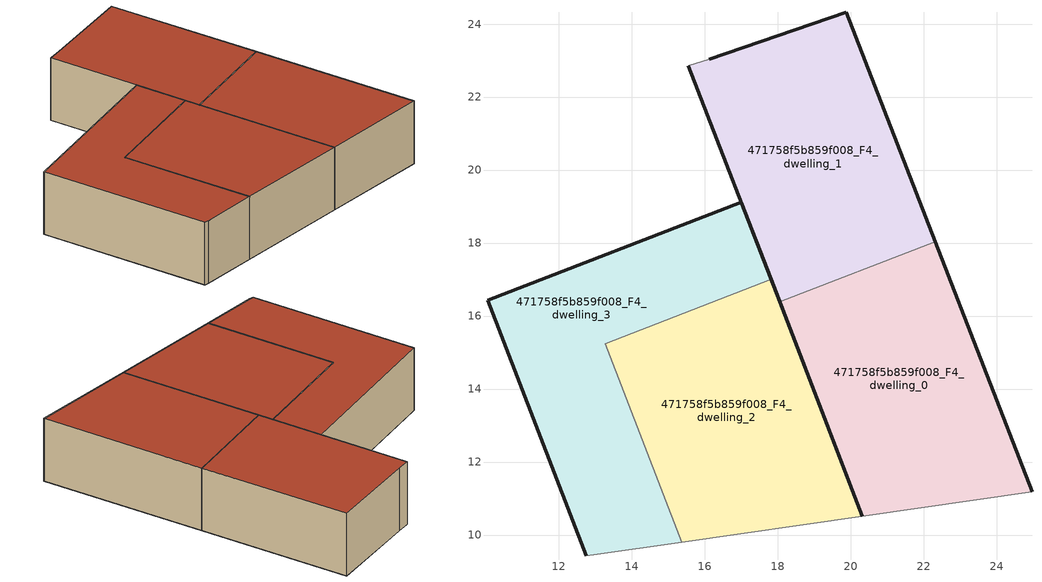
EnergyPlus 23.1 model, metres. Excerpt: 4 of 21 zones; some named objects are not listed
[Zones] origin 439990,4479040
471758f5b859f008_F4_dwelling_0
 floor to 471758f5b859f008_F3_dwelling_0 (EU_floor_Construction): 24.96,11.19 22.31,18.04 18.05,16.39 20.32,10.52 z12
 wall outside (EU_wall_Construction): 22.31,18.04 24.96,11.19 / 20.32,10.52 18.05,16.39 z12:15
 wall adiabatic (EU_wall_Construction): 24.96,11.19 20.32,10.52 z12:15
 wall to 471758f5b859f008_F4_dwelling_1 (EU_wall_Construction): 18.05,16.39 22.31,18.04 z12:15
 roof outside (EU_roof_Construction): 22.31,18.04 24.96,11.19 20.32,10.52 18.05,16.39 z15
471758f5b859f008_F4_dwelling_1
 floor to 471758f5b859f008_F3_dwelling_1 (EU_floor_Construction): 22.31,18.04 19.87,24.32 16.11,23.04 15.55,22.86 18.05,16.39 z12
 wall outside (EU_wall_Construction): 16.11,23.04 19.87,24.32 22.31,18.04 / 18.05,16.39 15.55,22.86 z12:15
 wall adiabatic (EU_wall_Construction): 15.55,22.86 16.11,23.04 z12:15
 roof outside (EU_roof_Construction): 19.87,24.32 22.31,18.04 18.05,16.39 15.55,22.86 16.11,23.04 z15
471758f5b859f008_F4_dwelling_2
 floor to 471758f5b859f008_F3_dwelling_2 (EU_floor_Construction): 20.32,10.52 17.81,17 13.26,15.25 15.37,9.81 z12
 wall outside (EU_wall_Construction): 17.81,17 20.32,10.52 z12:15
 wall to 471758f5b859f008_F4_dwelling_3 (EU_wall_Construction): 15.37,9.81 13.26,15.25 17.81,17 z12:15
 wall adiabatic (EU_wall_Construction): 20.32,10.52 15.37,9.81 z12:15
 roof outside (EU_roof_Construction): 17.81,17 20.32,10.52 15.37,9.81 13.26,15.25 z15
471758f5b859f008_F4_dwelling_3
 floor to 471758f5b859f008_F3_dwelling_3 (EU_floor_Construction): 15.37,9.81 13.26,15.25 17.81,17 16.99,19.12 10.04,16.43 12.75,9.44 12.95,9.46 z12
 wall outside (EU_wall_Construction): 12.75,9.44 10.04,16.43 16.99,19.12 17.81,17 z12:15
 wall adiabatic (EU_wall_Construction): 15.37,9.81 12.95,9.46 12.75,9.44 z12:15
 roof outside (EU_roof_Construction): 16.99,19.12 17.81,17 13.26,15.25 15.37,9.81 12.95,9.46 12.75,9.44 10.04,16.43 z15
[Building]
EU S2 Campaign: North Axis=0; Terrain=City; Solar Distribution=FullExterior
[Site:Location]
Madrid: Latitude=40.5; Longitude=-3.5; Time Zone=1; Elevation=609
[SizingPeriod:WeatherFileDays]
AnnualSizingPeriod: Begin Month=1; Begin Day of Month=1; End Month=12; End Day of Month=31; Day of Week for Start Day=Monday; Use Weather File Daylight Saving Period=No; Use Weather File Rain and Snow Indicators=No
[MATERIAL]
EU_InternalMass_Material: Roughness=MediumRough; Thickness=0.1; Conductivity=1; Density=1800; Specific Heat=900; Thermal Absorptance=0.9; Solar Absorptance=0.7; Visible Absorptance=0.7
[MATERIAL:NOMASS] Roughness=MediumRough; Thermal Absorptance=0.9; Solar Absorptance=0.7; Visible Absorptance=0.7
Name | Thermal Resistance
EU_wall_NoMass | 1.60022
EU_roof_NoMass | 1.57597
EU_floor_NoMass | 0.470652
[CONSTRUCTION]
EU_wall_Construction: EU_wall_NoMass
EU_roof_Construction: EU_roof_NoMass
EU_floor_Construction: EU_floor_NoMass
EU_InternalMass_Construction: EU_InternalMass_Material
[ZONE] Type=1; Multiplier=1; Ceiling Height=autocalculate; Floor Area=autocalculate; Part of Total Floor Area=Yes
Name | Volume
471758f5b859f008_F4_dwelling_0 | 93.4827
471758f5b859f008_F4_dwelling_1 | 93.4845
471758f5b859f008_F4_dwelling_2 | 93.4977
471758f5b859f008_F4_dwelling_3 | 93.4834
[INTERNALMASS] Construction=EU_InternalMass_Construction
Name | Zone or ZoneList | Surface Area
471758f5b859f008_F4_dwelling_0_EU_InternalMass | 471758f5b859f008_F4_dwelling_0 | 38.9575
471758f5b859f008_F4_dwelling_1_EU_InternalMass | 471758f5b859f008_F4_dwelling_1 | 38.9543
471758f5b859f008_F4_dwelling_2_EU_InternalMass | 471758f5b859f008_F4_dwelling_2 | 38.9583
471758f5b859f008_F4_dwelling_3_EU_InternalMass | 471758f5b859f008_F4_dwelling_3 | 38.9539
[OTHEREQUIPMENT] Fuel Type=Electricity; Design Level Calculation Method=Watts/Area; Power per Zone Floor Area=1; Fraction Latent=0; Fraction Radiant=0; Fraction Lost=0; Carbon Dioxide Generation Rate=0; EndUse Subcategory=EU_Step8_InternalGains
Name | Zone or ZoneList or Space or SpaceList | Schedule
EU_Step8_InternalGain_471758f5b859f008_F4_dwelling_0_f000 | 471758f5b859f008_F4_dwelling_0 | EU_Step8_GainSchedule_471758f5b859f008_F4_dwelling_0_f000
EU_Step8_InternalGain_471758f5b859f008_F4_dwelling_1_f000 | 471758f5b859f008_F4_dwelling_1 | EU_Step8_GainSchedule_471758f5b859f008_F4_dwelling_1_f000
EU_Step8_InternalGain_471758f5b859f008_F4_dwelling_2_f000 | 471758f5b859f008_F4_dwelling_2 | EU_Step8_GainSchedule_471758f5b859f008_F4_dwelling_2_f000
EU_Step8_InternalGain_471758f5b859f008_F4_dwelling_3_f000 | 471758f5b859f008_F4_dwelling_3 | EU_Step8_GainSchedule_471758f5b859f008_F4_dwelling_3_f000
[ZONEVENTILATION:DESIGNFLOWRATE] Schedule=EU_AlwaysOn; Design Flow Rate Calculation Method=AirChanges/Hour; Air Changes per Hour=0.480704; Ventilation Type=Natural; Fan Pressure Rise=0; Fan Total Efficiency=1; Constant Term Coefficient=1; Temperature Term Coefficient=0; Velocity Term Coefficient=0; Velocity Squared Term Coefficient=0; Minimum Indoor Temperature=-100; Maximum Indoor Temperature=100; Delta Temperature=-100; Minimum Outdoor Temperature=-100; Maximum Outdoor Temperature=100; Maximum Wind Speed=40
Name | Zone or ZoneList or Space or SpaceList
EU_ConstantAir_471758f5b859f008_F4_dwelling_0 | 471758f5b859f008_F4_dwelling_0
EU_ConstantAir_471758f5b859f008_F4_dwelling_1 | 471758f5b859f008_F4_dwelling_1
EU_ConstantAir_471758f5b859f008_F4_dwelling_2 | 471758f5b859f008_F4_dwelling_2
EU_ConstantAir_471758f5b859f008_F4_dwelling_3 | 471758f5b859f008_F4_dwelling_3
[HVACTEMPLATE:ZONE:IDEALLOADSAIRSYSTEM] System Availability Schedule=EU_AlwaysOn; Maximum Heating Supply Air Temperature=50; Minimum Cooling Supply Air Temperature=13; Maximum Heating Supply Air Humidity Ratio=0.0156; Minimum Cooling Supply Air Humidity Ratio=0.0077; Heating Limit=NoLimit; Cooling Limit=NoLimit; Heating Availability Schedule=EU_AlwaysOn; Cooling Availability Schedule=EU_CoolingOff; Dehumidification Control Type=ConstantSensibleHeatRatio; Cooling Sensible Heat Ratio=0.7; Dehumidification Setpoint=60; Humidification Control Type=None; Humidification Setpoint=30; Outdoor Air Method=None; Outdoor Air Flow Rate per Person=0.00944; Outdoor Air Flow Rate per Zone Floor Area=0; Outdoor Air Flow Rate per Zone=0; Demand Controlled Ventilation Type=None; Outdoor Air Economizer Type=NoEconomizer; Heat Recovery Type=None; Sensible Heat Recovery Effectiveness=0.7; Latent Heat Recovery Effectiveness=0.65
Name | Template Thermostat
471758f5b859f008_F4_dwelling_0 | EU_HeatOnly_471758f5b859f008_F4_dwelling_0
471758f5b859f008_F4_dwelling_1 | EU_HeatOnly_471758f5b859f008_F4_dwelling_1
471758f5b859f008_F4_dwelling_2 | EU_HeatOnly_471758f5b859f008_F4_dwelling_2
471758f5b859f008_F4_dwelling_3 | EU_HeatOnly_471758f5b859f008_F4_dwelling_3
[SIZING:ZONE] Zone Cooling Design Supply Air Temperature Input Method=SupplyAirTemperature; Zone Cooling Design Supply Air Temperature=13; Zone Heating Design Supply Air Temperature Input Method=SupplyAirTemperature; Zone Heating Design Supply Air Temperature=50; Zone Cooling Design Supply Air Humidity Ratio=0.008; Zone Heating Design Supply Air Humidity Ratio=0.008; Cooling Design Air Flow Method=DesignDay; Cooling Design Air Flow Rate=0; Cooling Minimum Air Flow per Zone Floor Area=0.000762; Cooling Minimum Air Flow=0; Cooling Minimum Air Flow Fraction=0.2; Heating Design Air Flow Method=DesignDay; Heating Design Air Flow Rate=0; Heating Maximum Air Flow per Zone Floor Area=0.002032; Heating Maximum Air Flow=0.141576; Heating Maximum Air Flow Fraction=0.3; Account for Dedicated Outdoor Air System=No; Dedicated Outdoor Air System Control Strategy=NeutralSupplyAir; Dedicated Outdoor Air Low Setpoint Temperature for Design=autosize; Dedicated Outdoor Air High Setpoint Temperature for Design=autosize; Zone Load Sizing Method=Sensible Load Only No Latent Load; Zone Latent Cooling Design Supply Air Humidity Ratio Input Method=HumidityRatioDifference; Zone Cooling Design Supply Air Humidity Ratio Difference=0.005; Zone Latent Heating Design Supply Air Humidity Ratio Input Method=HumidityRatioDifference; Zone Humidification Design Supply Air Humidity Ratio Difference=0.005
471758f5b859f008_F4_dwelling_0; 471758f5b859f008_F4_dwelling_1; 471758f5b859f008_F4_dwelling_2; 471758f5b859f008_F4_dwelling_3
[SCHEDULE:CONSTANT]
Name | Hourly Value
EU_AlwaysOn | 1
EU_CoolingOff | 0
[SCHEDULE:FILE] Column Number=1; Rows to Skip at Top=0; Number of Hours of Data=8760; Column Separator=Comma; Interpolate to Timestep=No; Minutes per Item=60; Adjust Schedule for Daylight Savings=Yes
Name | File
EU_Step8_GainSchedule_471758f5b859f008_F4_dwelling_0_f000 | ../../schedules/471758f5b859f008/471758f5b859f008_F4_dwelling_0_f000_gain.csv
EU_Step8_GainSchedule_471758f5b859f008_F4_dwelling_1_f000 | ../../schedules/471758f5b859f008/471758f5b859f008_F4_dwelling_1_f000_gain.csv
EU_Step8_GainSchedule_471758f5b859f008_F4_dwelling_2_f000 | ../../schedules/471758f5b859f008/471758f5b859f008_F4_dwelling_2_f000_gain.csv
EU_Step8_GainSchedule_471758f5b859f008_F4_dwelling_3_f000 | ../../schedules/471758f5b859f008/471758f5b859f008_F4_dwelling_3_f000_gain.csv
